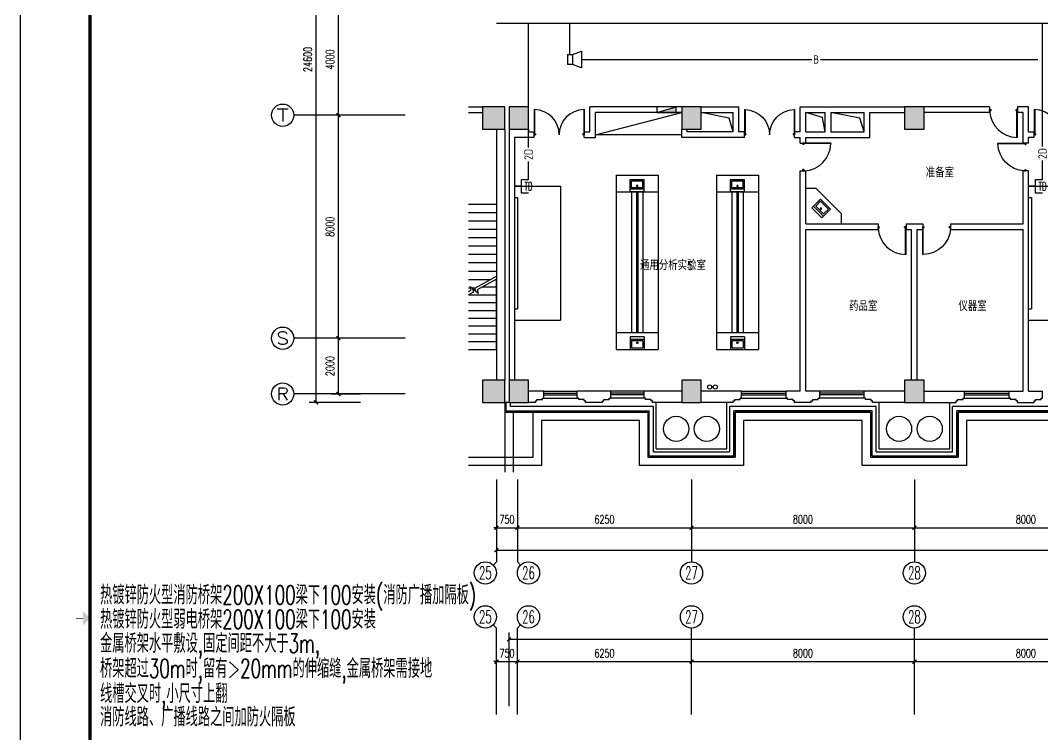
# Model space of a CAD drawing. Extents: x 190999 to 834799, y -200814 to 215286.
# Drawn here: x 547699 to 584385, y 109670 to 135286 of the extents above; entities that cross this region are included whole.
import ezdxf
from ezdxf.enums import TextEntityAlignment as Align

# ---------------------------------------------------------------- set-up
doc = ezdxf.new("R2010")
doc.units = 0
doc.header["$LTSCALE"] = 1000
doc.header["$MEASUREMENT"] = 0
for name, color, linetype in [('00-EQUIP', 3, 'Continuous'), ('00-SIG_TEXT', 7, 'Continuous'), ('00-WIRE-4', 6, 'Continuous'), ('A-墙线', 2, 'Continuous'), ('A-外包装修', 250, 'Continuous'), ('A-外窗', 145, 'Continuous'), ('A-家具', 250, 'Continuous'), ('A-门', 167, 'Continuous'), ('AXIS', 3, 'Continuous'), ('AXIS_TEXT', 7, 'Continuous'), ('COLUMN', 2, 'Continuous'), ('EQUIP', 3, 'Continuous'), ('EQUIP_消火栓', 6, 'Continuous'), ('PUB_HATCH', 250, 'Continuous'), ('STAIR', 5, 'Continuous'), ('图框', 189, 'Continuous'), ('屋面排水', 7, 'Continuous'), ('房间名称', 7, 'Continuous'), ('桥架', 1, 'Continuous'), ('洞口线', 177, 'Continuous'), ('雨水管', 3, 'Continuous')]:
    doc.layers.add(name, color=color, linetype=linetype)
doc.styles.add('-GBCBIGGBENOR', font='GBENOR.shx', dxfattribs={"bigfont": 'GBCBIG.shx'})
doc.styles.add('_COMPLEX', font='COMPLEX.shx', dxfattribs={"width": 0.5})
doc.styles.add('_TCH_AXIS', font='COMPLEX', dxfattribs={"bigfont": 'GBCBIG'})
doc.styles.add('_TCH_DIM', font='SIMPLEX', dxfattribs={"bigfont": 'GBCBIG'})
doc.styles.add('COMPLEX', font='COMPLEX')
doc.styles.add('DIM_FONT', font='SIMPLEX', dxfattribs={"width": 0.7, "bigfont": 'GBCBIG'})
doc.styles.add('HZTXT', font='tj-romans1.shx', dxfattribs={"width": 0.6, "bigfont": 'hztxt.shx'})
doc.styles.get("Standard").update_dxf_attribs({"font": 'simhei.ttf'})
doc.styles.add('zz-1', font='arial.ttf', dxfattribs={"width": 0.8})
doc.dimstyles.new('DIMN', dxfattribs={"dimtxt": 300, "dimasz": 100, "dimexe": 250, "dimexo": 300, "dimgap": 150, "dimtad": 1, "dimdec": 0, "dimzin": 0, "dimdsep": 46, "dimtxsty": 'DIM_FONT', "dimblk": 'ARCHTICK', "dimcen": 0.09, "dimclrt": 7, "dimazin": 2, "dimtfac": 1, "dimtdec": 0, "dimtix": 1, "dimtmove": 2, "dimatfit": 3, "dimfxl": 0, "dimtolj": 1, "dimtzin": 0, "dimarcsym": 0})

# ---------------------------------------------------------------- blocks, each defined once
blk = doc.blocks.new('TJAD_TK_A0')
at = {"layer": '图框'}
for p, q in [((973, -441.7), (973, 399.3)), ((2162, -441.7), (2162, 399.3))]:
    blk.add_line(p, q, dxfattribs=at)
at = {"layer": '图框', "const_width": 1.2}
blk.add_lwpolyline([(2152, -431.7), (2152, 389.3), (998, 389.3), (998, -431.7)], close=True, dxfattribs=at)
at = {"layer": '图框', "const_width": 0.3}
blk.add_lwpolyline([(995.5, -21.2), (993, -21.2)], dxfattribs=at)
at = {"layer": '图框'}
blk.add_solid([(995.5, -23.7), (995.5, -18.7), (998, -21.2)], dxfattribs=at)
blk = doc.blocks.new('m1000')
at = {"layer": 'A-墙线'}
for p, q in [((0, 0), (0, 200)), ((1000, 0), (1000, 200))]:
    blk.add_line(p, q, dxfattribs=at)
at = {"layer": 'A-门'}
for p, q in [((0, 1100), (0, 100)), ((0, 1100), (20, 1100)), ((20, 1100), (20, 150)), ((0, 150), (30, 150)), ((0, 100), (50, 100)), ((30, 150), (30, 130)), ((30, 130), (50, 130)), ((50, 130), (50, 100)), ((950, 130), (950, 100)), ((970, 130), (950, 130)), ((1000, 100), (950, 100)), ((970, 150), (970, 130)), ((1000, 150), (970, 150)), ((1000, 150), (1000, 100))]:
    blk.add_line(p, q, dxfattribs=at)
blk.add_arc((0, 100), 1000, 2.866, 88.854, dxfattribs=at)
blk = doc.blocks.new('m1800')
at = {"layer": 'A-墙线'}
for p, q in [((-900, -100), (-900, 100)), ((900, -100), (900, 100))]:
    blk.add_line(p, q, dxfattribs=at)
at = {"layer": 'A-门'}
for p, q in [((-900, 900), (-900, 0)), ((-900, 900), (-880, 900)), ((-880, 900), (-880, 50)), ((880, 900), (880, 50)), ((900, 900), (880, 900)), ((900, 900), (900, 0)), ((-900, 50), (-870, 50)), ((-900, 0), (-850, 0)), ((-870, 50), (-870, 30)), ((-870, 30), (-850, 30)), ((-850, 30), (-850, 0)), ((850, 30), (850, 0)), ((870, 30), (850, 30)), ((900, 0), (850, 0)), ((870, 50), (870, 30)), ((900, 50), (870, 50))]:
    blk.add_line(p, q, dxfattribs=at)
for centre, start, end in [((-900, 0), 0, 88.7267), ((900, 0), 91.2733, 180)]:
    blk.add_arc(centre, 900, start, end, dxfattribs=at)
blk = doc.blocks.new('$TwtSys$00000434')
for p, q in [((-0.5, 0.5), (-0.5, -0.5)), ((-0.5, -0.5), (0.5, 0.5)), ((0.5, 0.5), (-0.5, 0.5)), ((0.5, -0.5), (0.5, 0.5)), ((-0.5, -0.5), (0.5, -0.5))]:
    blk.add_line(p, q)
blk.add_solid([(0.5, -0.5), (0.5, 0.5), (-0.5, -0.5)])
blk = doc.blocks.new('_ArchTick')
at = {"const_width": 0.5}
blk.add_lwpolyline([(-0.7, -0.7), (0.7, 0.7)], dxfattribs=at)
blk = doc.blocks.new('*D245')
at = {"layer": 'AXIS', "color": 0, "lineweight": -2}
for p, q in [((579785, 110686), (579785, 112536)), ((579785, 112286), (587785, 112286)), ((587785, 110686), (587785, 112536))]:
    blk.add_line(p, q, dxfattribs=at)
at = {"layer": 'Defpoints', "color": 0}
for p in [(587785, 112286), (579785, 110386), (587785, 110386)]:
    blk.add_point(p, dxfattribs=at)
at = {"layer": 'AXIS', "color": 0, "lineweight": -2, "xscale": 100, "yscale": 100, "zscale": 100, "rotation": 180}
blk.add_blockref('_ArchTick', (579785, 112286), dxfattribs=at)
at = {"layer": 'AXIS', "color": 0, "lineweight": -2, "xscale": 100, "yscale": 100, "zscale": 100}
blk.add_blockref('_ArchTick', (587785, 112286), dxfattribs=at)
at = {"layer": 'AXIS', "color": 7, "insert": (583785, 112586), "char_height": 300, "attachment_point": 5, "style": 'DIM_FONT'}
blk.add_mtext('\\A1;8000', dxfattribs=at)
blk = doc.blocks.new('*D246')
at = {"layer": 'AXIS', "color": 0, "lineweight": -2}
for p, q in [((571785, 110686), (571785, 112536)), ((571785, 112286), (579785, 112286)), ((579785, 110686), (579785, 112536))]:
    blk.add_line(p, q, dxfattribs=at)
at = {"layer": 'Defpoints', "color": 0}
for p in [(579785, 112286), (571785, 110386), (579785, 110386)]:
    blk.add_point(p, dxfattribs=at)
at = {"layer": 'AXIS', "color": 0, "lineweight": -2, "xscale": 100, "yscale": 100, "zscale": 100, "rotation": 180}
blk.add_blockref('_ArchTick', (571785, 112286), dxfattribs=at)
at = {"layer": 'AXIS', "color": 0, "lineweight": -2, "xscale": 100, "yscale": 100, "zscale": 100}
blk.add_blockref('_ArchTick', (579785, 112286), dxfattribs=at)
at = {"layer": 'AXIS', "color": 7, "insert": (575785, 112586), "char_height": 300, "attachment_point": 5, "style": 'DIM_FONT'}
blk.add_mtext('\\A1;8000', dxfattribs=at)
blk = doc.blocks.new('*D247')
at = {"layer": 'AXIS', "color": 0, "lineweight": -2}
for p, q in [((565535, 110686), (565535, 112536)), ((565535, 112286), (571785, 112286)), ((571785, 110686), (571785, 112536))]:
    blk.add_line(p, q, dxfattribs=at)
at = {"layer": 'Defpoints', "color": 0}
for p in [(571785, 112286), (565535, 110386), (571785, 110386)]:
    blk.add_point(p, dxfattribs=at)
at = {"layer": 'AXIS', "color": 0, "lineweight": -2, "xscale": 100, "yscale": 100, "zscale": 100, "rotation": 180}
blk.add_blockref('_ArchTick', (565535, 112286), dxfattribs=at)
at = {"layer": 'AXIS', "color": 0, "lineweight": -2, "xscale": 100, "yscale": 100, "zscale": 100}
blk.add_blockref('_ArchTick', (571785, 112286), dxfattribs=at)
at = {"layer": 'AXIS', "color": 7, "insert": (568660, 112586), "char_height": 300, "attachment_point": 5, "style": 'DIM_FONT'}
blk.add_mtext('\\A1;6250', dxfattribs=at)
blk = doc.blocks.new('*D248')
at = {"layer": 'AXIS', "color": 0, "lineweight": -2}
for p, q in [((564785, 112286), (564685, 112286)), ((564785, 110686), (564785, 112536)), ((564785, 112286), (565535, 112286)), ((565535, 110686), (565535, 112536)), ((565535, 112286), (565635, 112286))]:
    blk.add_line(p, q, dxfattribs=at)
at = {"layer": 'Defpoints', "color": 0}
for p in [(565535, 112286), (564785, 110386), (565535, 110386)]:
    blk.add_point(p, dxfattribs=at)
at = {"layer": 'AXIS', "color": 0, "lineweight": -2, "xscale": 100, "yscale": 100, "zscale": 100}
blk.add_blockref('_ArchTick', (564785, 112286), dxfattribs=at)
at = {"layer": 'AXIS', "color": 0, "lineweight": -2, "xscale": 100, "yscale": 100, "zscale": 100, "rotation": 180}
blk.add_blockref('_ArchTick', (565535, 112286), dxfattribs=at)
at = {"layer": 'AXIS', "color": 7, "insert": (565160, 112586), "char_height": 300, "attachment_point": 5, "style": 'DIM_FONT'}
blk.add_mtext('\\A1;750', dxfattribs=at)
blk = doc.blocks.new('*D249')
at = {"layer": 'AXIS', "color": 0, "lineweight": -2}
for p, q in [((565235, 110686), (565235, 113336)), ((565235, 113086), (642484, 113086)), ((642484, 110686), (642484, 113336))]:
    blk.add_line(p, q, dxfattribs=at)
at = {"layer": 'Defpoints', "color": 0}
for p in [(642484, 113086), (565235, 110386), (642484, 110386)]:
    blk.add_point(p, dxfattribs=at)
at = {"layer": 'AXIS', "color": 0, "lineweight": -2, "xscale": 100, "yscale": 100, "zscale": 100, "rotation": 180}
blk.add_blockref('_ArchTick', (565235, 113086), dxfattribs=at)
at = {"layer": 'AXIS', "color": 0, "lineweight": -2, "xscale": 100, "yscale": 100, "zscale": 100}
blk.add_blockref('_ArchTick', (642484, 113086), dxfattribs=at)
at = {"layer": 'AXIS', "color": 7, "insert": (603859, 113386), "char_height": 300, "attachment_point": 5, "style": 'DIM_FONT'}
blk.add_mtext('\\A1;77250', dxfattribs=at)
blk = doc.blocks.new('*D313')
at = {"layer": 'AXIS', "color": 0, "lineweight": -2}
for p, q in [((579785, 118486), (579785, 116836)), ((587785, 118486), (587785, 116836)), ((579785, 117086), (587785, 117086))]:
    blk.add_line(p, q, dxfattribs=at)
at = {"layer": 'Defpoints', "color": 0}
for p in [(579785, 118786), (587785, 118786), (587785, 117086)]:
    blk.add_point(p, dxfattribs=at)
at = {"layer": 'AXIS', "color": 0, "lineweight": -2, "xscale": 100, "yscale": 100, "zscale": 100, "rotation": 180}
blk.add_blockref('_ArchTick', (579785, 117086), dxfattribs=at)
at = {"layer": 'AXIS', "color": 0, "lineweight": -2, "xscale": 100, "yscale": 100, "zscale": 100}
blk.add_blockref('_ArchTick', (587785, 117086), dxfattribs=at)
at = {"layer": 'AXIS', "color": 7, "insert": (583785, 117386), "char_height": 300, "attachment_point": 5, "style": 'DIM_FONT'}
blk.add_mtext('\\A1;8000', dxfattribs=at)
blk = doc.blocks.new('*D314')
at = {"layer": 'AXIS', "color": 0, "lineweight": -2}
for p, q in [((571785, 118486), (571785, 116836)), ((579785, 118486), (579785, 116836)), ((571785, 117086), (579785, 117086))]:
    blk.add_line(p, q, dxfattribs=at)
at = {"layer": 'Defpoints', "color": 0}
for p in [(571785, 118786), (579785, 118786), (579785, 117086)]:
    blk.add_point(p, dxfattribs=at)
at = {"layer": 'AXIS', "color": 0, "lineweight": -2, "xscale": 100, "yscale": 100, "zscale": 100, "rotation": 180}
blk.add_blockref('_ArchTick', (571785, 117086), dxfattribs=at)
at = {"layer": 'AXIS', "color": 0, "lineweight": -2, "xscale": 100, "yscale": 100, "zscale": 100}
blk.add_blockref('_ArchTick', (579785, 117086), dxfattribs=at)
at = {"layer": 'AXIS', "color": 7, "insert": (575785, 117386), "char_height": 300, "attachment_point": 5, "style": 'DIM_FONT'}
blk.add_mtext('\\A1;8000', dxfattribs=at)
blk = doc.blocks.new('*D315')
at = {"layer": 'AXIS', "color": 0, "lineweight": -2}
for p, q in [((565535, 118486), (565535, 116836)), ((571785, 118486), (571785, 116836)), ((565535, 117086), (571785, 117086))]:
    blk.add_line(p, q, dxfattribs=at)
at = {"layer": 'Defpoints', "color": 0}
for p in [(565535, 118786), (571785, 118786), (571785, 117086)]:
    blk.add_point(p, dxfattribs=at)
at = {"layer": 'AXIS', "color": 0, "lineweight": -2, "xscale": 100, "yscale": 100, "zscale": 100, "rotation": 180}
blk.add_blockref('_ArchTick', (565535, 117086), dxfattribs=at)
at = {"layer": 'AXIS', "color": 0, "lineweight": -2, "xscale": 100, "yscale": 100, "zscale": 100}
blk.add_blockref('_ArchTick', (571785, 117086), dxfattribs=at)
at = {"layer": 'AXIS', "color": 7, "insert": (568660, 117386), "char_height": 300, "attachment_point": 5, "style": 'DIM_FONT'}
blk.add_mtext('\\A1;6250', dxfattribs=at)
blk = doc.blocks.new('*D316')
at = {"layer": 'AXIS', "color": 0, "lineweight": -2}
for p, q in [((564785, 118486), (564785, 116836)), ((565535, 118486), (565535, 116836)), ((564785, 117086), (564685, 117086)), ((564785, 117086), (565535, 117086)), ((565535, 117086), (565635, 117086))]:
    blk.add_line(p, q, dxfattribs=at)
at = {"layer": 'Defpoints', "color": 0}
for p in [(564785, 118786), (565535, 118786), (565535, 117086)]:
    blk.add_point(p, dxfattribs=at)
at = {"layer": 'AXIS', "color": 0, "lineweight": -2, "xscale": 100, "yscale": 100, "zscale": 100}
blk.add_blockref('_ArchTick', (564785, 117086), dxfattribs=at)
at = {"layer": 'AXIS', "color": 0, "lineweight": -2, "xscale": 100, "yscale": 100, "zscale": 100, "rotation": 180}
blk.add_blockref('_ArchTick', (565535, 117086), dxfattribs=at)
at = {"layer": 'AXIS', "color": 7, "insert": (565160, 117386), "char_height": 300, "attachment_point": 5, "style": 'DIM_FONT'}
blk.add_mtext('\\A1;750', dxfattribs=at)
blk = doc.blocks.new('*D317')
at = {"layer": 'AXIS', "color": 0, "lineweight": -2}
for p, q in [((564785, 118486), (564785, 116036)), ((638085, 118486), (638085, 116036)), ((564785, 116286), (638085, 116286))]:
    blk.add_line(p, q, dxfattribs=at)
at = {"layer": 'Defpoints', "color": 0}
for p in [(564785, 118786), (638085, 118786), (638085, 116286)]:
    blk.add_point(p, dxfattribs=at)
at = {"layer": 'AXIS', "color": 0, "lineweight": -2, "xscale": 100, "yscale": 100, "zscale": 100, "rotation": 180}
blk.add_blockref('_ArchTick', (564785, 116286), dxfattribs=at)
at = {"layer": 'AXIS', "color": 0, "lineweight": -2, "xscale": 100, "yscale": 100, "zscale": 100}
blk.add_blockref('_ArchTick', (638085, 116286), dxfattribs=at)
at = {"layer": 'AXIS', "color": 7, "insert": (601435, 116586), "char_height": 300, "attachment_point": 5, "style": 'DIM_FONT'}
blk.add_mtext('\\A1;73300', dxfattribs=at)
blk = doc.blocks.new('*D318')
at = {"layer": 'AXIS', "color": 0, "lineweight": -2}
for p, q in [((559906, 123886), (558862, 123886)), ((559112, 121886), (559112, 123886)), ((559906, 121886), (558862, 121886))]:
    blk.add_line(p, q, dxfattribs=at)
at = {"layer": 'Defpoints', "color": 0}
for p in [(559112, 123886), (560206, 123886), (560206, 121886)]:
    blk.add_point(p, dxfattribs=at)
at = {"layer": 'AXIS', "color": 0, "lineweight": -2, "xscale": 100, "yscale": 100, "zscale": 100}
for p, rotation in [((559112, 123886), 90), ((559112, 121886), 270)]:
    blk.add_blockref('_ArchTick', p, dxfattribs=dict(at, rotation=rotation))
at = {"layer": 'AXIS', "color": 7, "insert": (558812, 122886), "char_height": 300, "attachment_point": 5, "rotation": 90, "style": 'DIM_FONT'}
blk.add_mtext('\\A1;2000', dxfattribs=at)
blk = doc.blocks.new('*D319')
at = {"layer": 'AXIS', "color": 0, "lineweight": -2}
for p, q in [((559906, 131886), (558862, 131886)), ((559112, 123886), (559112, 131886)), ((559906, 123886), (558862, 123886))]:
    blk.add_line(p, q, dxfattribs=at)
at = {"layer": 'Defpoints', "color": 0}
for p in [(559112, 131886), (560206, 131886), (560206, 123886)]:
    blk.add_point(p, dxfattribs=at)
at = {"layer": 'AXIS', "color": 0, "lineweight": -2, "xscale": 100, "yscale": 100, "zscale": 100}
for p, rotation in [((559112, 131886), 90), ((559112, 123886), 270)]:
    blk.add_blockref('_ArchTick', p, dxfattribs=dict(at, rotation=rotation))
at = {"layer": 'AXIS', "color": 7, "insert": (558812, 127886), "char_height": 300, "attachment_point": 5, "rotation": 90, "style": 'DIM_FONT'}
blk.add_mtext('\\A1;8000', dxfattribs=at)
blk = doc.blocks.new('*D320')
at = {"layer": 'AXIS', "color": 0, "lineweight": -2}
for p, q in [((559906, 135886), (558862, 135886)), ((559112, 131886), (559112, 135886)), ((559906, 131886), (558862, 131886))]:
    blk.add_line(p, q, dxfattribs=at)
at = {"layer": 'Defpoints', "color": 0}
for p in [(559112, 135886), (560206, 135886), (560206, 131886)]:
    blk.add_point(p, dxfattribs=at)
at = {"layer": 'AXIS', "color": 0, "lineweight": -2, "xscale": 100, "yscale": 100, "zscale": 100}
for p, rotation in [((559112, 135886), 90), ((559112, 131886), 270)]:
    blk.add_blockref('_ArchTick', p, dxfattribs=dict(at, rotation=rotation))
at = {"layer": 'AXIS', "color": 7, "insert": (558812, 133886), "char_height": 300, "attachment_point": 5, "rotation": 90, "style": 'DIM_FONT'}
blk.add_mtext('\\A1;4000', dxfattribs=at)
blk = doc.blocks.new('*D327')
at = {"layer": 'AXIS', "color": 0, "lineweight": -2}
for p, q in [((559906, 146186), (558062, 146186)), ((558312, 121586), (558312, 146186)), ((559906, 121586), (558062, 121586))]:
    blk.add_line(p, q, dxfattribs=at)
at = {"layer": 'Defpoints', "color": 0}
for p in [(558312, 146186), (560206, 146186), (560206, 121586)]:
    blk.add_point(p, dxfattribs=at)
at = {"layer": 'AXIS', "color": 0, "lineweight": -2, "xscale": 100, "yscale": 100, "zscale": 100}
for p, rotation in [((558312, 146186), 90), ((558312, 121586), 270)]:
    blk.add_blockref('_ArchTick', p, dxfattribs=dict(at, rotation=rotation))
at = {"layer": 'AXIS', "color": 7, "insert": (558012, 133886), "char_height": 300, "attachment_point": 5, "rotation": 90, "style": 'DIM_FONT'}
blk.add_mtext('\\A1;24600', dxfattribs=at)
blk = doc.blocks.new('_AXISO')
blk.add_circle((0, 0), 0.5)
at = {"layer": 'AXIS_TEXT', "style": 'COMPLEX', "width": 1.041667}
blk.add_attdef('A', text='', height=0.56, dxfattribs=at).set_placement((-0.25, -0.28), (0.25, -0.28), align=Align.FIT)
blk = doc.blocks.new('$plan$00001609')
at = {"linetype": 'Continuous'}
for p, q in [((0, -251), (0, 251)), ((0, 251), (450, 251)), ((93, -251), (93, 251)), ((146, -199), (146, 199)), ((146, 199), (397, 199)), ((397, 199), (397, -199)), ((450, 251), (450, -251)), ((0, -251), (450, -251)), ((146, -199), (397, -199))]:
    blk.add_line(p, q, dxfattribs=at)
blk.add_line((238, 2), (238, 0))
blk.add_arc((212, 0), 26, 4.716, 0, dxfattribs=at)
at = {"style": 'zz-1'}
for tag in ['YSIZE', 'XSIZE']:
    blk.add_attdef(tag, (0, 0), '', height=0.5, dxfattribs=at)
blk = doc.blocks.new('_LINKPT1')
at = {"color": 0}
blk.add_line((0, 0), (0, 0), dxfattribs=at)
blk = doc.blocks.new('IO37IMB6')
for p, q in [((-0.5, 0.499), (-0.5, 0.999)), ((0.5, 0.999), (0.5, 0.499)), ((0.5, 0.499), (-0.5, 0.499)), ((0, 0.5), (0, 0))]:
    blk.add_line(p, q)
at = {"xscale": 0.002, "yscale": 0.002, "zscale": 0.002}
for p in [(0, 1.384), (-0.5, 0.499), (0, 0), (0.5, 0.499)]:
    blk.add_blockref('_LINKPT1', p, dxfattribs=at)
at = {"style": '_COMPLEX', "width": 0.6, "flags": 8}
blk.add_attdef('$TEXT$', text='', height=0.6, dxfattribs=at).set_placement((0, 1), align=Align.MIDDLE_CENTER)
at = {"flags": 9}
blk.add_attdef('A', (0, 0), '', height=0.00002, dxfattribs=at)
blk = doc.blocks.new('OS28WV87')
for p, q in [((0, 0.35), (0, -0.35)), ((0, 0.35), (0.35, 0.35)), ((0.35, 0.35), (1, 0.6)), ((0.35, 0.35), (0.35, -0.35)), ((1, 0.6), (1, -0.6)), ((0.35, -0.35), (0, -0.35)), ((1, -0.6), (0.35, -0.35))]:
    blk.add_line(p, q)
at = {"xscale": 0.002, "yscale": 0.002, "zscale": 0.002}
for p in [(0, 0), (0.175, 0.35), (1, 0), (0.175, -0.35)]:
    blk.add_blockref('_LINKPT1', p, dxfattribs=at)
at = {"flags": 9}
blk.add_attdef('A', (0, 0), '', height=0.00002, dxfattribs=at)

msp = doc.modelspace()

# ---------------------------------------------------------------- hatches: boundary and pattern name
at = {"layer": 'PUB_HATCH'}
for points in [[(564284.6, 131386.5), (565084.6, 131386.5), (565084.6, 132186.5), (564284.6, 132186.5)], [(565234.6, 131386.5), (565934.6, 131386.5), (565934.6, 132186.5), (565234.6, 132186.5)], [(571434.6, 131386.5), (572134.6, 131386.5), (572134.6, 132186.5), (571434.6, 132186.5)], [(579434.6, 131386.5), (580134.6, 131386.5), (580134.6, 132186.5), (579434.6, 132186.5)], [(564284.6, 121586.5), (565084.6, 121586.5), (565084.6, 122386.5), (564284.6, 122386.5)], [(565234.6, 121586.5), (565934.6, 121586.5), (565934.6, 122386.5), (565234.6, 122386.5)], [(571434.6, 121586.5), (572134.6, 121586.5), (572134.6, 122386.5), (571434.6, 122386.5)], [(579434.6, 121586.5), (580134.6, 121586.5), (580134.6, 122386.5), (579434.6, 122386.5)]]:
    msp.add_hatch(color=256, dxfattribs=at).paths.add_polyline_path(points)

# ---------------------------------------------------------------- linework, layer by layer
at = {"layer": '00-WIRE-4'}
for p, q in [((565934.1, 130732.1), (565934.1, 135186.5)), ((567422.1, 134061.5), (567422.1, 135186.5)), ((584384.1, 130761.9), (584384.1, 135186.5)), ((567834.6, 133886.5), (576104.3, 133886.5)), ((576409.3, 133886.5), (584209.1, 133886.5)), ((584384.1, 129586.5), (584384.1, 130261.3)), ((565934.1, 129586.5), (565934.1, 130231.5))]:
    msp.add_line(p, q, dxfattribs=at)
at = {"layer": 'A-墙线'}
for p, q in [((563784.6, 132186.5), (564284.6, 132186.5)), ((571434.6, 132186.5), (568134.6, 132186.5)), ((568134.6, 131286.5), (568134.6, 132186.5)), ((572134.6, 132186.5), (573484.6, 132186.5)), ((573484.6, 131286.5), (573484.6, 132186.5)), ((575684.6, 131286.5), (575684.6, 132186.5)), ((575684.6, 132186.5), (579434.6, 132186.5)), ((582484.6, 132186.5), (580134.6, 132186.5)), ((583884.6, 132186.5), (583484.6, 132186.5)), ((583884.6, 131286.5), (583884.6, 132186.5)), ((563784.6, 131986.5), (564284.6, 131986.5)), ((571434.6, 131986.5), (568334.6, 131986.5)), ((568334.6, 131086.5), (568334.6, 131986.5)), ((572134.6, 131986.5), (573284.6, 131986.5)), ((573284.6, 131286.5), (573284.6, 131986.5)), ((575884.6, 131286.5), (575884.6, 131986.5)), ((575884.6, 131986.5), (576584.6, 131986.5)), ((576784.6, 131986.5), (577984.6, 131986.5)), ((578184.6, 131986.5), (579434.6, 131986.5)), ((582484.6, 131986.5), (580134.6, 131986.5)), ((583684.6, 131986.5), (583484.6, 131986.5)), ((583684.6, 130886.5), (583684.6, 131986.5)), ((564784.6, 131386.5), (564784.6, 122386.5)), ((565084.6, 131386.5), (565084.6, 122386.5)), ((565234.6, 131386.5), (565234.6, 122386.5)), ((565934.6, 131386.5), (565934.6, 131286.5)), ((571434.6, 131086.5), (571434.6, 131386.5)), ((571634.6, 131286.5), (571634.6, 131386.5)), ((565434.6, 131086.5), (565434.6, 122386.5)), ((566134.6, 131086.5), (565434.6, 131086.5)), ((565934.6, 131286.5), (566134.6, 131286.5)), ((567934.6, 131286.5), (568134.6, 131286.5)), ((567934.6, 131086.5), (568334.6, 131086.5)), ((573684.6, 131086.5), (571434.6, 131086.5)), ((573284.6, 131286.5), (571634.6, 131286.5)), ((573684.6, 131286.5), (573484.6, 131286.5)), ((575684.6, 131286.5), (575484.6, 131286.5)), ((575484.6, 131086.5), (575684.6, 131086.5)), ((575684.6, 130886.5), (575684.6, 131086.5)), ((575884.6, 130886.5), (575884.6, 131086.5)), ((583884.6, 131286.5), (584084.6, 131286.5)), ((583884.6, 130886.5), (583884.6, 131086.5)), ((584084.6, 131086.5), (583884.6, 131086.5)), ((575684.6, 121986.5), (575684.6, 129886.5)), ((575884.6, 127986.5), (575884.6, 129886.5)), ((583684.6, 127986.5), (583684.6, 129886.5)), ((583884.6, 121986.5), (583884.6, 129886.5)), ((575884.6, 127986.5), (578484.6, 127986.5)), ((575884.6, 121986.5), (575884.6, 127786.5)), ((575884.6, 127786.5), (578484.6, 127786.5)), ((579484.6, 127986.5), (580084.6, 127986.5)), ((579484.6, 127786.5), (579684.6, 127786.5)), ((579684.6, 122386.5), (579684.6, 127786.5)), ((579884.6, 127786.5), (580084.6, 127786.5)), ((579884.6, 122386.5), (579884.6, 127786.5)), ((581084.6, 127986.5), (583684.6, 127986.5)), ((581084.6, 127786.5), (583684.6, 127786.5)), ((583684.6, 121986.5), (583684.6, 127786.5)), ((566484.6, 121986.5), (565934.6, 121986.5)), ((566484.6, 121736.5), (566484.6, 121986.5)), ((568884.6, 121986.5), (567684.6, 121986.5)), ((567684.6, 121736.5), (567684.6, 121986.5)), ((568884.6, 121736.5), (568884.6, 121986.5)), ((571434.6, 121986.5), (570084.6, 121986.5)), ((570084.6, 121736.5), (570084.6, 121986.5)), ((573584.6, 121986.5), (572134.6, 121986.5)), ((573584.6, 121736.5), (573584.6, 121986.5)), ((575684.6, 121986.5), (575184.6, 121986.5)), ((575184.6, 121736.5), (575184.6, 121986.5)), ((576384.6, 121986.5), (575884.6, 121986.5)), ((576384.6, 121736.5), (576384.6, 121986.5)), ((579434.6, 121986.5), (577984.6, 121986.5)), ((577984.6, 121736.5), (577984.6, 121986.5)), ((580134.6, 121986.5), (581584.6, 121986.5)), ((581584.6, 121736.5), (581584.6, 121986.5)), ((583184.6, 121986.5), (583684.6, 121986.5)), ((583184.6, 121736.5), (583184.6, 121986.5)), ((583884.6, 121986.5), (584384.6, 121986.5)), ((584384.6, 121736.5), (584384.6, 121986.5)), ((566184.6, 121586.5), (565934.6, 121586.5)), ((566184.6, 121586.5), (566184.6, 121636.5)), ((566184.6, 121636.5), (566234.6, 121636.5)), ((566234.6, 121636.5), (566234.6, 121686.5)), ((566234.6, 121686.5), (566434.6, 121686.5)), ((566434.6, 121736.5), (566484.6, 121736.5)), ((566434.6, 121686.5), (566434.6, 121736.5)), ((567734.6, 121736.5), (567684.6, 121736.5)), ((567734.6, 121686.5), (567734.6, 121736.5)), ((567934.6, 121686.5), (567734.6, 121686.5)), ((567934.6, 121636.5), (567934.6, 121686.5)), ((567984.6, 121636.5), (567934.6, 121636.5)), ((567984.6, 121586.5), (567984.6, 121636.5)), ((568584.6, 121586.5), (567984.6, 121586.5)), ((568584.6, 121586.5), (568584.6, 121636.5)), ((568584.6, 121636.5), (568634.6, 121636.5)), ((568634.6, 121636.5), (568634.6, 121686.5)), ((568634.6, 121686.5), (568834.6, 121686.5)), ((568834.6, 121736.5), (568884.6, 121736.5)), ((568834.6, 121686.5), (568834.6, 121736.5)), ((570134.6, 121736.5), (570084.6, 121736.5)), ((570134.6, 121686.5), (570134.6, 121736.5)), ((570334.6, 121686.5), (570134.6, 121686.5)), ((570334.6, 121636.5), (570334.6, 121686.5)), ((570384.6, 121636.5), (570334.6, 121636.5)), ((570384.6, 121586.5), (570384.6, 121636.5)), ((571434.6, 121586.5), (570384.6, 121586.5)), ((573284.6, 121586.5), (572134.6, 121586.5)), ((573284.6, 121586.5), (573284.6, 121636.5)), ((573284.6, 121636.5), (573334.6, 121636.5)), ((573334.6, 121636.5), (573334.6, 121686.5)), ((573334.6, 121686.5), (573534.6, 121686.5)), ((573534.6, 121736.5), (573584.6, 121736.5)), ((573534.6, 121686.5), (573534.6, 121736.5)), ((575234.6, 121736.5), (575184.6, 121736.5)), ((575234.6, 121686.5), (575234.6, 121736.5)), ((575434.6, 121686.5), (575234.6, 121686.5)), ((575434.6, 121636.5), (575434.6, 121686.5)), ((575484.6, 121636.5), (575434.6, 121636.5)), ((575484.6, 121586.5), (575484.6, 121636.5)), ((576084.6, 121586.5), (575484.6, 121586.5)), ((576084.6, 121586.5), (576084.6, 121636.5)), ((576084.6, 121636.5), (576134.6, 121636.5)), ((576134.6, 121636.5), (576134.6, 121686.5)), ((576134.6, 121686.5), (576334.6, 121686.5)), ((576334.6, 121736.5), (576384.6, 121736.5)), ((576334.6, 121686.5), (576334.6, 121736.5)), ((578034.6, 121736.5), (577984.6, 121736.5)), ((578034.6, 121686.5), (578034.6, 121736.5)), ((578234.6, 121686.5), (578034.6, 121686.5)), ((578234.6, 121636.5), (578234.6, 121686.5)), ((578284.6, 121636.5), (578234.6, 121636.5)), ((578284.6, 121586.5), (578284.6, 121636.5)), ((579434.6, 121586.5), (578284.6, 121586.5)), ((580134.6, 121586.5), (581284.6, 121586.5)), ((581284.6, 121586.5), (581284.6, 121636.5)), ((581284.6, 121636.5), (581334.6, 121636.5)), ((581334.6, 121636.5), (581334.6, 121686.5)), ((581334.6, 121686.5), (581534.6, 121686.5)), ((581534.6, 121736.5), (581584.6, 121736.5)), ((581534.6, 121686.5), (581534.6, 121736.5)), ((583234.6, 121736.5), (583184.6, 121736.5)), ((583234.6, 121686.5), (583234.6, 121736.5)), ((583434.6, 121686.5), (583234.6, 121686.5)), ((583434.6, 121636.5), (583434.6, 121686.5)), ((583484.6, 121636.5), (583434.6, 121636.5)), ((583484.6, 121586.5), (583484.6, 121636.5)), ((583484.6, 121586.5), (584084.6, 121586.5)), ((584084.6, 121586.5), (584084.6, 121636.5)), ((584084.6, 121636.5), (584134.6, 121636.5)), ((584134.6, 121636.5), (584134.6, 121686.5)), ((584134.6, 121686.5), (584334.6, 121686.5)), ((584334.6, 121736.5), (584384.6, 121736.5)), ((584334.6, 121686.5), (584334.6, 121736.5))]:
    msp.add_line(p, q, dxfattribs=at)
for points in [[(575884.6, 131086.5), (578184.6, 131086.5), (578184.6, 131986.5)], [(575884.6, 131286.5), (576584.6, 131286.5), (576584.6, 131986.5)], [(576784.6, 131986.5), (576784.6, 131286.5), (577984.6, 131286.5), (577984.6, 131986.5)]]:
    msp.add_lwpolyline(points, dxfattribs=at)
at = {"layer": 'A-外包装修'}
for p, q in [((565084.6, 121586.5), (565084.6, 121236.5)), ((565234.6, 121586.5), (565084.6, 121586.5)), ((565134.6, 121286.5), (565134.6, 121586.5)), ((565284.6, 121436.5), (565284.6, 121586.5)), ((570414.6, 121436.5), (565284.6, 121436.5)), ((570414.6, 119816.5), (570414.6, 121436.5)), ((570514.6, 119916.5), (570514.6, 121586.5)), ((573054.6, 119916.5), (573054.6, 121586.5)), ((573154.6, 119816.5), (573154.6, 121436.5)), ((578414.6, 121436.5), (573154.6, 121436.5)), ((578414.6, 119816.5), (578414.6, 121436.5)), ((578514.6, 119916.5), (578514.6, 121586.5)), ((581054.6, 119916.5), (581054.6, 121586.5)), ((581154.6, 119816.5), (581154.6, 121436.5)), ((586414.6, 121436.5), (581154.6, 121436.5)), ((565084.6, 121236.5), (570214.6, 121236.5)), ((565134.6, 121286.5), (570264.6, 121286.5)), ((570214.6, 121236.5), (570214.6, 119616.5)), ((570264.6, 119666.5), (570264.6, 121286.5)), ((578264.6, 121286.5), (573304.6, 121286.5)), ((573304.6, 119666.5), (573304.6, 121286.5)), ((578214.6, 121236.5), (573354.6, 121236.5)), ((573354.6, 121236.5), (573354.6, 119616.5)), ((578214.6, 121236.5), (578214.6, 119616.5)), ((578264.6, 119666.5), (578264.6, 121286.5)), ((581304.6, 119666.5), (581304.6, 121286.5)), ((586264.6, 121286.5), (581304.6, 121286.5)), ((581354.6, 121236.5), (581354.6, 119616.5)), ((586214.6, 121236.5), (581354.6, 121236.5)), ((570216, 119616.5), (573353.2, 119616.5)), ((570266, 119666.5), (573303.2, 119666.5)), ((570416, 119816.5), (573153.2, 119816.5)), ((570516, 119916.5), (573053.2, 119916.5)), ((578216, 119616.5), (581353.2, 119616.5)), ((578266, 119666.5), (581303.2, 119666.5)), ((578416, 119816.5), (581153.2, 119816.5)), ((578516, 119916.5), (581053.2, 119916.5))]:
    msp.add_line(p, q, dxfattribs=at)
for centre in [(571234.6, 120636.5), (572334.6, 120636.5), (579234.6, 120636.5), (580334.6, 120636.5)]:
    msp.add_circle(centre, 450, dxfattribs=at)
at = {"layer": 'A-外窗'}
for p, q in [((566484.6, 121986.5), (567684.6, 121986.5)), ((566484.6, 121916.5), (567684.6, 121916.5)), ((566484.6, 121856.5), (567684.6, 121856.5)), ((570084.6, 121986.5), (568884.6, 121986.5)), ((570084.6, 121916.5), (568884.6, 121916.5)), ((570084.6, 121856.5), (568884.6, 121856.5)), ((573584.6, 121986.5), (575184.6, 121986.5)), ((573584.6, 121916.5), (575184.6, 121916.5)), ((573584.6, 121856.5), (575184.6, 121856.5)), ((577984.6, 121986.5), (576384.6, 121986.5)), ((577984.6, 121916.5), (576384.6, 121916.5)), ((577984.6, 121856.5), (576384.6, 121856.5)), ((581584.6, 121986.5), (583184.6, 121986.5)), ((581584.6, 121916.5), (583184.6, 121916.5)), ((581584.6, 121856.5), (583184.6, 121856.5)), ((566484.6, 121736.5), (567684.6, 121736.5)), ((570084.6, 121736.5), (568884.6, 121736.5)), ((573584.6, 121736.5), (575184.6, 121736.5)), ((577984.6, 121736.5), (576384.6, 121736.5)), ((581584.6, 121736.5), (583184.6, 121736.5))]:
    msp.add_line(p, q, dxfattribs=at)
at = {"layer": 'A-家具'}
for p, q in [((568334.6, 131186.5), (571434.6, 131986.5)), ((571434.6, 131186.5), (568334.6, 131186.5)), ((569084.6, 129736.5), (569084.6, 123486.5)), ((569084.6, 129736.5), (570584.6, 129736.5)), ((570584.6, 129736.5), (570584.6, 123486.5)), ((572684.6, 129736.5), (572684.6, 123486.5)), ((572684.6, 129736.5), (574184.6, 129736.5)), ((574184.6, 129736.5), (574184.6, 123486.5)), ((565434.6, 129336.5), (567084.6, 129336.5)), ((567084.6, 129336.5), (567084.6, 124536.5)), ((569084.6, 129136.5), (570584.6, 129136.5)), ((569634.6, 129136.5), (569634.6, 124086.5)), ((569809.6, 129136.5), (569809.6, 124086.5)), ((569859.6, 129136.5), (569859.6, 124086.5)), ((570034.6, 129136.5), (570034.6, 124086.5)), ((572684.6, 129136.5), (574184.6, 129136.5)), ((573234.6, 129136.5), (573234.6, 124086.5)), ((573409.6, 129136.5), (573409.6, 124086.5)), ((573459.6, 129136.5), (573459.6, 124086.5)), ((573634.6, 129136.5), (573634.6, 124086.5)), ((576259.6, 129261.5), (575884.6, 129261.5)), ((577159.6, 128361.5), (576259.6, 129261.5)), ((583884.6, 129336.5), (585634.6, 129336.5)), ((565434.6, 128936.5), (565534.6, 128936.5)), ((565534.6, 128936.5), (565534.6, 124936.5)), ((583884.6, 128936.5), (583984.6, 128936.5)), ((583984.6, 128936.5), (583984.6, 124936.5)), ((577159.6, 128361.5), (577159.6, 127986.5)), ((565434.6, 124936.5), (565534.6, 124936.5)), ((583884.6, 124936.5), (583984.6, 124936.5)), ((565434.6, 124536.5), (567084.6, 124536.5)), ((583884.6, 124536.5), (585634.6, 124536.5)), ((569084.6, 124086.5), (570584.6, 124086.5)), ((572684.6, 124086.5), (574184.6, 124086.5)), ((569084.6, 123486.5), (570584.6, 123486.5)), ((572684.6, 123486.5), (574184.6, 123486.5))]:
    msp.add_line(p, q, dxfattribs=at)
at = {"layer": 'AXIS'}
for p, q in [((561506.1, 131886.5), (557511.6, 131886.5)), ((561506.1, 123886.5), (557511.6, 123886.5)), ((561506.1, 121886.5), (557511.6, 121886.5)), ((564784.6, 118816.5), (564784.6, 115867.4)), ((565534.6, 118816.5), (565534.6, 115867.4)), ((571784.6, 118816.5), (571784.6, 115867.4)), ((579784.6, 118816.5), (579784.6, 115867.4)), ((564667.4, 115750.2), (564784.6, 115867.4)), ((565651.7, 115750.2), (565534.6, 115867.4)), ((564667.4, 113607.3), (564784.6, 113490.2)), ((564784.6, 110386.5), (564784.6, 113490.2)), ((565651.7, 113607.3), (565534.6, 113490.2)), ((565534.6, 110386.5), (565534.6, 113490.2)), ((571784.6, 110386.5), (571784.6, 113490.2)), ((579784.6, 110386.5), (579784.6, 113490.2))]:
    msp.add_line(p, q, dxfattribs=at)
at = {"layer": 'COLUMN'}
for p, q in [((565084.6, 132186.5), (564284.6, 132186.5)), ((564284.6, 132186.5), (564284.6, 131386.5)), ((565084.6, 131386.5), (565084.6, 132186.5)), ((565934.6, 132186.5), (565234.6, 132186.5)), ((565234.6, 132186.5), (565234.6, 131386.5)), ((565934.6, 131386.5), (565934.6, 132186.5)), ((572134.6, 132186.5), (571434.6, 132186.5)), ((571434.6, 132186.5), (571434.6, 131386.5)), ((572134.6, 131386.5), (572134.6, 132186.5)), ((580134.6, 132186.5), (579434.6, 132186.5)), ((579434.6, 132186.5), (579434.6, 131386.5)), ((580134.6, 131386.5), (580134.6, 132186.5)), ((564284.6, 131386.5), (565084.6, 131386.5)), ((565234.6, 131386.5), (565934.6, 131386.5)), ((571434.6, 131386.5), (572134.6, 131386.5)), ((579434.6, 131386.5), (580134.6, 131386.5)), ((565084.6, 122386.5), (564284.6, 122386.5)), ((564284.6, 122386.5), (564284.6, 121586.5)), ((565084.6, 121586.5), (565084.6, 122386.5)), ((565934.6, 122386.5), (565234.6, 122386.5)), ((565234.6, 122386.5), (565234.6, 121586.5)), ((565934.6, 121586.5), (565934.6, 122386.5)), ((572134.6, 122386.5), (571434.6, 122386.5)), ((571434.6, 122386.5), (571434.6, 121586.5)), ((572134.6, 121586.5), (572134.6, 122386.5)), ((580134.6, 122386.5), (579434.6, 122386.5)), ((579434.6, 122386.5), (579434.6, 121586.5)), ((580134.6, 121586.5), (580134.6, 122386.5)), ((564284.6, 121586.5), (565084.6, 121586.5)), ((565234.6, 121586.5), (565934.6, 121586.5)), ((571434.6, 121586.5), (572134.6, 121586.5)), ((579434.6, 121586.5), (580134.6, 121586.5))]:
    msp.add_line(p, q, dxfattribs=at)
at = {"layer": 'STAIR'}
for p, q in [((564784.6, 128686.5), (563784.6, 128686.5)), ((564784.6, 128686.5), (564784.6, 126117.4)), ((564784.6, 128386.5), (563784.6, 128386.5)), ((564784.6, 128086.5), (563784.6, 128086.5)), ((564784.6, 127786.5), (563784.6, 127786.5)), ((564784.6, 127486.5), (563784.6, 127486.5)), ((564784.6, 127186.5), (563784.6, 127186.5)), ((564784.6, 126886.5), (563784.6, 126886.5)), ((564784.6, 126586.5), (563784.6, 126586.5)), ((564784.6, 126286.5), (563784.6, 126286.5)), ((564550.8, 125986.5), (563784.6, 125986.5)), ((564013, 125685.3), (564784.6, 126117.4)), ((564784.6, 126006.5), (564095.5, 125620.6)), ((564784.6, 123486.5), (564784.6, 126006.5)), ((563853.5, 125686.5), (563784.6, 125686.5)), ((563784.6, 125557.4), (563873.6, 125607.3)), ((563956.2, 125542.6), (563784.6, 125446.5)), ((563873.6, 125607.3), (563840.4, 125738.1)), ((563840.4, 125738.1), (564044.1, 125562.5)), ((564015.1, 125686.5), (563900.3, 125686.5)), ((564128.8, 125489.8), (563925, 125665.4)), ((563925, 125665.4), (563956.2, 125542.6)), ((564044.1, 125562.5), (564013, 125685.3)), ((564095.5, 125620.6), (564128.8, 125489.8)), ((564284.6, 125726.5), (564784.6, 125726.5)), ((563784.6, 125446.5), (564784.6, 125446.5)), ((563784.6, 125166.5), (564784.6, 125166.5)), ((563784.6, 124886.5), (564784.6, 124886.5)), ((563784.6, 124606.5), (564784.6, 124606.5)), ((563784.6, 124326.5), (564784.6, 124326.5)), ((563784.6, 124046.5), (564784.6, 124046.5)), ((563784.6, 123766.5), (564784.6, 123766.5)), ((563784.6, 123486.5), (564784.6, 123486.5)), ((565084.6, 121236.5), (565084.6, 119086.5)), ((565384.6, 121236.5), (565384.6, 119086.5))]:
    msp.add_line(p, q, dxfattribs=at)
at = {"layer": '屋面排水'}
for points in [[(563784.6, 119616.5), (566104.6, 119616.5), (566104.6, 121236.5), (570214.6, 121236.5), (570214.6, 119616.5), (573354.6, 119616.5), (573354.6, 121236.5), (578214.6, 121236.5), (578214.6, 119616.5), (581354.6, 119616.5), (581354.6, 121236.5), (586214.6, 121236.5)], [(585915.1, 120936.5), (581654.8, 120936.5), (581654.8, 119316.5), (577914.8, 119316.5), (577914.8, 120936.5), (573654.8, 120936.5), (573654.8, 119316.5), (569914.8, 119316.5), (569914.8, 120936.5), (566404.6, 120936.5), (566404.6, 119316.5), (563784.6, 119316.5)]]:
    msp.add_lwpolyline(points, dxfattribs=at)
at = {"layer": '桥架'}
msp.add_line((564784.6, 135186.5), (637484.6, 135186.5), dxfattribs=at)
at = {"layer": '洞口线', "ltscale": 2}
for points in [[(573284.6, 131286.5), (573130.5, 131784.8), (572134.6, 131986.5)], [(576584.6, 131286.5), (576481.8, 131799.3), (575884.6, 131986.5)], [(577984.6, 131286.5), (577830.5, 131784.8), (576783.2, 131986.5)]]:
    msp.add_lwpolyline(points, dxfattribs=at)
at = {"layer": '雨水管'}
for centre in [(572434.6, 122136.5), (572634.6, 122136.5)]:
    msp.add_circle(centre, 75, dxfattribs=at)

# ---------------------------------------------------------------- block references
at = {"layer": '00-EQUIP', "xscale": 500, "yscale": 500, "zscale": 500}
msp.add_blockref('OS28WV87', (567334.6, 133886.5), dxfattribs=at)
at = {"layer": '00-EQUIP'}
ref = msp.add_blockref('IO37IMB6', (565434.6, 129336.5), dxfattribs=dict(at, xscale=500, yscale=500, zscale=500, rotation=270))
ref.add_attrib('$TEXT$', 'TD', dxfattribs={"layer": '0', "height": 300, "style": '_COMPLEX', "width": 0.6, "flags": 8}).set_placement((565934.6, 129336.5), align=Align.MIDDLE_CENTER)
ref = msp.add_blockref('IO37IMB6', (583884.6, 129336.5), dxfattribs=dict(at, xscale=500, yscale=500, zscale=500, rotation=270))
ref.add_attrib('$TEXT$', 'TD', dxfattribs={"layer": '0', "height": 300, "style": '_COMPLEX', "width": 0.6, "flags": 8}).set_placement((584384.6, 129336.5), align=Align.MIDDLE_CENTER)
at = {"layer": 'A-家具'}
for p, rotation in [((569834.6, 129136.5), 90), ((573434.6, 129136.5), 90), ((576279.2, 128381.2), 45.00000000000003)]:
    msp.add_blockref('$plan$00001609', p, dxfattribs=dict(at, rotation=rotation))
at = {"layer": 'A-家具', "yscale": -1, "rotation": 270}
for p in [(569834.6, 123936.5), (573434.6, 123936.5)]:
    msp.add_blockref('$plan$00001609', p, dxfattribs=at)
at = {"layer": 'A-门'}
for p in [(567034.6, 131186.5), (584984.6, 131186.5)]:
    msp.add_blockref('m1800', p, dxfattribs=at)
at = {"layer": 'A-门', "xscale": -1}
msp.add_blockref('m1800', (574584.6, 131186.5), dxfattribs=at)
at = {"layer": 'A-门'}
for p, rotation in [((583484.6, 132186.5), 180), ((575684.6, 130886.5), 270), ((579484.6, 127986.5), 180)]:
    msp.add_blockref('m1000', p, dxfattribs=dict(at, rotation=rotation))
at = {"layer": 'A-门', "xscale": -1}
for p, rotation in [((583884.6, 130886.5), 90), ((580084.6, 127986.5), 180)]:
    msp.add_blockref('m1000', p, dxfattribs=dict(at, rotation=rotation))
at = {"layer": 'AXIS'}
ref = msp.add_blockref('_AXISO', (557111.6, 131886.5), dxfattribs=dict(at, xscale=800, yscale=800, zscale=800))
ref.add_attrib('A', 'T', dxfattribs={"layer": 'AXIS_TEXT', "height": 452.5, "style": '_TCH_AXIS', "width": 1.4}).set_placement((556885.4, 131660.2), (557337.9, 131660.2), align=Align.FIT)
ref = msp.add_blockref('_AXISO', (557111.6, 123886.5), dxfattribs=dict(at, xscale=800, yscale=800, zscale=800))
ref.add_attrib('A', 'S', dxfattribs={"layer": 'AXIS_TEXT', "height": 452.5, "style": '_TCH_AXIS', "width": 1.5}).set_placement((556885.4, 123660.2), (557337.9, 123660.2), align=Align.FIT)
ref = msp.add_blockref('_AXISO', (557111.6, 121886.5), dxfattribs=dict(at, xscale=800, yscale=800, zscale=800))
ref.add_attrib('A', 'R', dxfattribs={"layer": 'AXIS_TEXT', "height": 452.5, "style": '_TCH_AXIS', "width": 1.166667}).set_placement((556885.4, 121660.2), (557337.9, 121660.2), align=Align.FIT)
ref = msp.add_blockref('_AXISO', (564384.6, 115467.4), dxfattribs=dict(at, xscale=800, yscale=800, zscale=800))
ref.add_attrib('A', '25', dxfattribs={"layer": 'AXIS_TEXT', "height": 452.55, "style": '_TCH_AXIS', "width": 0.617647}).set_placement((564158.3, 115241.1), (564610.9, 115241.1), align=Align.FIT)
ref = msp.add_blockref('_AXISO', (565934.6, 115467.4), dxfattribs=dict(at, xscale=800, yscale=800, zscale=800))
ref.add_attrib('A', '26', dxfattribs={"layer": 'AXIS_TEXT', "height": 452.55, "style": '_TCH_AXIS', "width": 0.617647}).set_placement((565708.3, 115241.1), (566160.9, 115241.1), align=Align.FIT)
ref = msp.add_blockref('_AXISO', (571784.6, 115467.4), dxfattribs=dict(at, xscale=800, yscale=800, zscale=800))
ref.add_attrib('A', '27', dxfattribs={"layer": 'AXIS_TEXT', "height": 452.55, "style": '_TCH_AXIS', "width": 0.617647}).set_placement((571558.3, 115241.1), (572010.9, 115241.1), align=Align.FIT)
ref = msp.add_blockref('_AXISO', (579784.6, 115467.4), dxfattribs=dict(at, xscale=800, yscale=800, zscale=800))
ref.add_attrib('A', '28', dxfattribs={"layer": 'AXIS_TEXT', "height": 452.55, "style": '_TCH_AXIS', "width": 0.617647}).set_placement((579558.3, 115241.1), (580010.9, 115241.1), align=Align.FIT)
ref = msp.add_blockref('_AXISO', (564384.6, 113890.2), dxfattribs=dict(at, xscale=800, yscale=800, zscale=800))
ref.add_attrib('A', '25', dxfattribs={"layer": 'AXIS_TEXT', "height": 452.55, "style": '_TCH_AXIS', "width": 0.617647}).set_placement((564158.3, 113663.9), (564610.9, 113663.9), align=Align.FIT)
ref = msp.add_blockref('_AXISO', (565934.6, 113890.2), dxfattribs=dict(at, xscale=800, yscale=800, zscale=800))
ref.add_attrib('A', '26', dxfattribs={"layer": 'AXIS_TEXT', "height": 452.55, "style": '_TCH_AXIS', "width": 0.617647}).set_placement((565708.3, 113663.9), (566160.9, 113663.9), align=Align.FIT)
ref = msp.add_blockref('_AXISO', (571784.6, 113890.2), dxfattribs=dict(at, xscale=800, yscale=800, zscale=800))
ref.add_attrib('A', '27', dxfattribs={"layer": 'AXIS_TEXT', "height": 452.55, "style": '_TCH_AXIS', "width": 0.617647}).set_placement((571558.3, 113663.9), (572010.9, 113663.9), align=Align.FIT)
ref = msp.add_blockref('_AXISO', (579784.6, 113890.2), dxfattribs=dict(at, xscale=800, yscale=800, zscale=800))
ref.add_attrib('A', '28', dxfattribs={"layer": 'AXIS_TEXT', "height": 452.55, "style": '_TCH_AXIS', "width": 0.617647}).set_placement((579558.3, 113663.9), (580010.9, 113663.9), align=Align.FIT)
at = {"layer": 'EQUIP_消火栓', "xscale": 700, "yscale": 200, "zscale": 700}
msp.add_blockref('$TwtSys$00000434', (570884.6, 132086.5), dxfattribs=at)
at = {"layer": '图框', "xscale": 100, "yscale": 100, "zscale": 100}
for p in [(331498.6, 115956.8), (450398.6, 115956.8)]:
    msp.add_blockref('TJAD_TK_A0', p, dxfattribs=at)

# ---------------------------------------------------------------- texts
at = {"layer": '00-SIG_TEXT', "style": '-GBCBIGGBENOR'}
msp.add_text('B', height=300, dxfattribs=at).set_placement((576256.8, 133886.5), align=Align.MIDDLE_CENTER)
for p in [(565934.1, 130481.8), (584384.1, 130511.6)]:
    msp.add_text('2D', height=300, rotation=90, dxfattribs=at).set_placement(p, align=Align.MIDDLE_CENTER)
at = {"layer": 'EQUIP', "style": 'HZTXT', "width": 0.65}
for s, p in [('热镀锌防火型消防桥架200X100梁下100安装(消防广播加隔板)', (550555.6, 114339.8)), ('热镀锌防火型弱电桥架200X100梁下100安装', (550555.6, 113467.2)), ('金属桥架水平敷设,固定间距不大于3m,', (550555.6, 112603.5)), ('桥架超过30m时,留有>20mm的伸缩缝,金属桥架需接地', (550555.6, 111702.1)), ('线槽交叉时,小尺寸上翻', (550555.6, 110801.7)), ('消防线路、广播线路之间加防火隔板', (550555.6, 109960.9))]:
    msp.add_text(s, height=675, dxfattribs=at).set_placement(p)
at = {"layer": '房间名称', "style": '_TCH_DIM'}
for s, p in [('准备室', (580190.2, 129659.7)), ('通用分析实验室', (569936.6, 126335.9)), ('药品室', (577439.1, 124869.6)), ('仪器室', (581363.1, 124869.6))]:
    msp.add_text(s, height=337.59, dxfattribs=at).set_placement(p)
at = {"layer": '房间名称', "style": '_TCH_DIM', "width": 0.705882}
msp.add_text('5', height=297.5, dxfattribs=at).set_placement((571656.9, 126335.9))

# ---------------------------------------------------------------- dimensions: what is measured, and where the dimension line sits
at = {"layer": 'AXIS'}
for p1, p2, distance, picture, middle in [((560206.1, 121586.5), (560206.1, 146186.5), 1894.4, '*D327', (558011.6, 133886.5)), ((560206.1, 131886.5), (560206.1, 135886.5), 1094.4, '*D320', (558811.6, 133886.5)), ((560206.1, 123886.5), (560206.1, 131886.5), 1094.4, '*D319', (558811.6, 127886.5)), ((560206.1, 121886.5), (560206.1, 123886.5), 1094.4, '*D318', (558811.6, 122886.5)), ((564784.6, 118786.5), (565534.6, 118786.5), -1700, '*D316', (565159.6, 117386.5)), ((564784.6, 118786.5), (638084.6, 118786.5), -2500, '*D317', (601434.6, 116586.5)), ((565534.6, 118786.5), (571784.6, 118786.5), -1700, '*D315', (568659.6, 117386.5)), ((571784.6, 118786.5), (579784.6, 118786.5), -1700, '*D314', (575784.6, 117386.5)), ((579784.6, 118786.5), (587784.6, 118786.5), -1700, '*D313', (583784.6, 117386.5)), ((565234.6, 110386.5), (642484.4, 110386.5), 2700, '*D249', (603859.5, 113386.5)), ((564784.6, 110386.5), (565534.6, 110386.5), 1900, '*D248', (565159.6, 112586.5)), ((565534.6, 110386.5), (571784.6, 110386.5), 1900, '*D247', (568659.6, 112586.5)), ((571784.6, 110386.5), (579784.6, 110386.5), 1900, '*D246', (575784.6, 112586.5)), ((579784.6, 110386.5), (587784.6, 110386.5), 1900, '*D245', (583784.6, 112586.5))]:
    dim = msp.add_aligned_dim(p1=p1, p2=p2, distance=distance, dimstyle='DIMN', dxfattribs=at)
    dim.commit()
    dim.dimension.update_dxf_attribs({"geometry": picture, "text_midpoint": middle})

doc.saveas('drawing.dxf')
